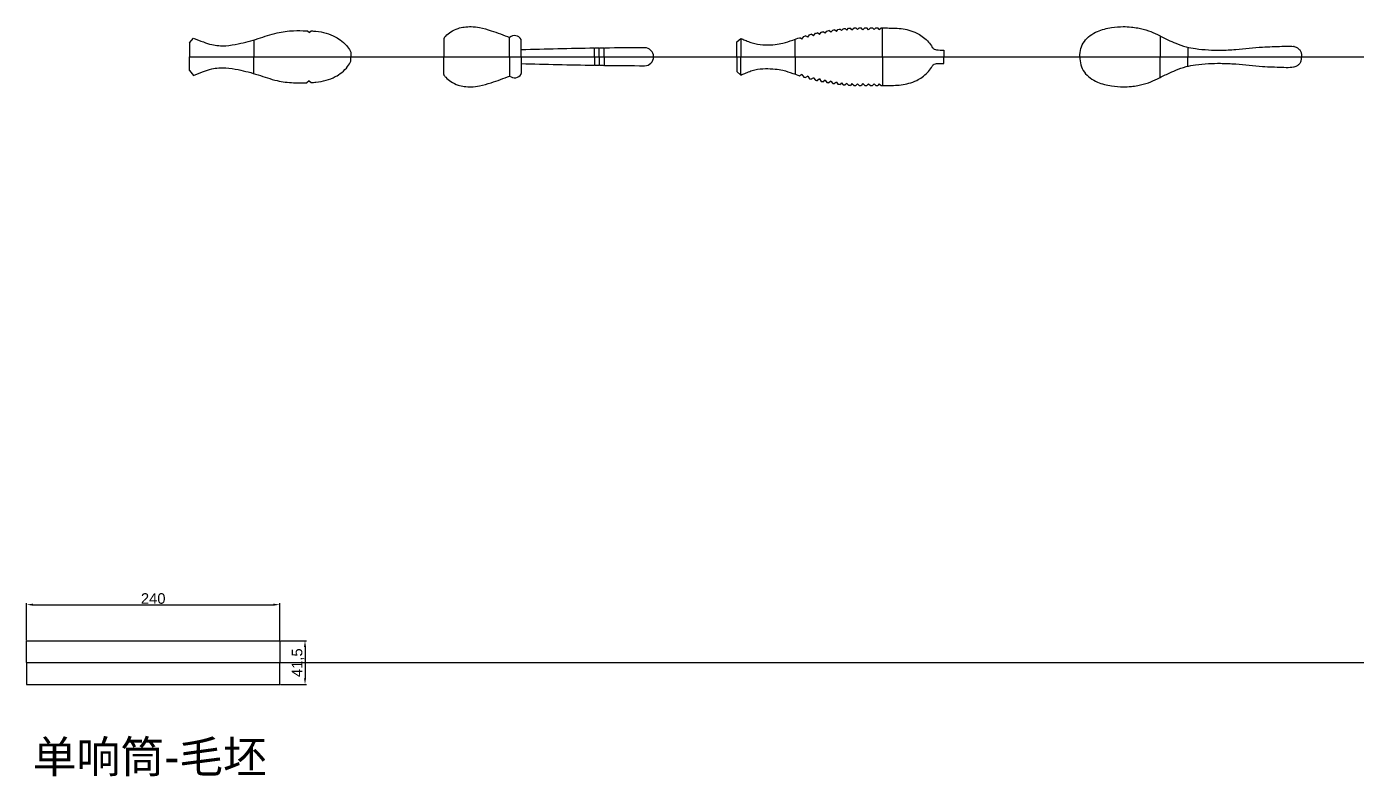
# Model space of a CAD drawing. Header units: millimetres. Extents: x 3940 to 31715, y 1502 to 5662.
# Drawn here: x 29605 to 30866, y 2913 to 3624 of the extents above; entities that cross this region are included whole.
import ezdxf

# ---------------------------------------------------------------- set-up
doc = ezdxf.new("R2010")
doc.units = ezdxf.units.MM
doc.styles.get("Standard").update_dxf_attribs({"font": 'arial.ttf'})
doc.dimstyles.new('ISO-25', dxfattribs={"dimtxt": 10, "dimasz": 6, "dimexe": 1.25, "dimexo": 0.625, "dimtad": 1, "dimtxsty": 'Standard', "dimcen": 2.5, "dimadec": 0, "dimazin": 0, "dimtfac": 1, "dimtmove": 0, "dimatfit": 3, "dimfxl": 1, "dimarcsym": 0})

# ---------------------------------------------------------------- blocks, each defined once
blk = doc.blocks.new('*D42')
at = {"color": 0, "lineweight": -2, "transparency": 16777216}
for p, q in [((29605.4, 3042.2), (29605.4, 3077.1)), ((29845.4, 3042.2), (29845.4, 3077.1)), ((29611.4, 3075.8), (29839.4, 3075.8))]:
    blk.add_line(p, q, dxfattribs=at)
at = {"color": 0, "transparency": 16777216}
for points in [[(29611.4, 3076.8), (29611.4, 3074.8), (29605.4, 3075.8)], [(29839.4, 3076.8), (29839.4, 3074.8), (29845.4, 3075.8)]]:
    blk.add_solid(points, dxfattribs=at)
at = {"layer": 'Defpoints', "color": 0, "transparency": 16777216}
for p in [(29845.4, 3075.8), (29605.4, 3041.6), (29845.4, 3041.6)]:
    blk.add_point(p, dxfattribs=at)
at = {"color": 0, "transparency": 16777216, "insert": (29725.4, 3081.6), "char_height": 10, "attachment_point": 5}
blk.add_mtext('240', dxfattribs=at)
blk = doc.blocks.new('*D44')
at = {"color": 0, "lineweight": -2, "transparency": 16777216}
for p, q in [((29846, 3041.6), (29870.6, 3041.6)), ((29869.3, 3035.6), (29869.3, 3006.1)), ((29846, 3000.1), (29870.6, 3000.1))]:
    blk.add_line(p, q, dxfattribs=at)
at = {"color": 0, "transparency": 16777216}
for points in [[(29868.3, 3035.6), (29870.3, 3035.6), (29869.3, 3041.6)], [(29868.3, 3006.1), (29870.3, 3006.1), (29869.3, 3000.1)]]:
    blk.add_solid(points, dxfattribs=at)
at = {"layer": 'Defpoints', "color": 0, "transparency": 16777216}
for p in [(29845.4, 3041.6), (29845.4, 3000.1), (29869.3, 3000.1)]:
    blk.add_point(p, dxfattribs=at)
at = {"color": 0, "transparency": 16777216, "insert": (29862.7, 3020.8), "char_height": 10, "attachment_point": 5, "rotation": 90}
blk.add_mtext('41,5', dxfattribs=at)

msp = doc.modelspace()

# ---------------------------------------------------------------- linework, layer by layer
at = {"color": 3}
for p, q in [((29873.19, 3617.949), (29870.975, 3619.654)), ((29873.19, 3617.949), (29875.163, 3619.518)), ((30356.988, 3616.135), (30358.537, 3618.419)), ((30362.295, 3617.321), (30360.475, 3618.79)), ((30362.295, 3617.321), (30363.996, 3619.428)), ((30367.665, 3618.195), (30366.007, 3619.767)), ((30367.665, 3618.195), (30369.696, 3620.336)), ((30373.035, 3619.068), (30371.305, 3620.561)), ((30373.035, 3619.068), (30374.531, 3620.975)), ((30377.963, 3619.818), (30376.488, 3621.209)), ((30377.963, 3619.818), (30379.61, 3621.565)), ((30382.808, 3620.325), (30381.375, 3621.759)), ((30382.808, 3620.325), (30384.537, 3622.054)), ((30387.814, 3620.518), (30386.341, 3622.168)), ((30387.814, 3620.518), (30389.789, 3622.282)), ((30391.015, 3622.297), (30391.552, 3622.297)), ((30392.9, 3620.792), (30391.549, 3622.301)), ((30392.9, 3620.792), (30394.584, 3622.301)), ((30394.58, 3622.297), (30396.461, 3622.297)), ((30398.214, 3620.519), (30396.461, 3622.297)), ((30398.214, 3620.519), (30400.018, 3622.297)), ((30400.018, 3622.297), (30402.035, 3622.297)), ((30403.606, 3620.636), (30402.035, 3622.297)), ((30403.606, 3620.636), (30405.363, 3622.297)), ((30405.363, 3622.297), (30407.249, 3622.297)), ((30408.764, 3620.753), (30407.249, 3622.297)), ((30408.764, 3620.753), (30410.338, 3622.297)), ((30410.338, 3622.297), (30412.364, 3622.297)), ((30413.577, 3620.792), (30412.364, 3622.297)), ((30413.577, 3620.792), (30415.444, 3622.297)), ((30415.444, 3622.297), (30421.515, 3622.297)), ((30416.799, 3595.048), (30416.799, 3622.297)), ((29759.757, 3608.073), (29763.475, 3612.731)), ((29759.757, 3608.073), (29759.757, 3595.048)), ((29820.757, 3610.985), (29820.757, 3595.048)), ((30000.793, 3611.962), (30000.793, 3595.048)), ((30063.293, 3595.048), (30063.293, 3613.344)), ((30074.293, 3595.048), (30074.293, 3611.017)), ((30278.799, 3609.048), (30282.534, 3612.45)), ((30278.799, 3595.048), (30278.799, 3609.048)), ((30282.534, 3612.45), (30282.534, 3595.048)), ((30333.799, 3595.048), (30333.799, 3611.591)), ((30340.191, 3611.828), (30338.286, 3613.067)), ((30340.191, 3611.828), (30342.027, 3614.277)), ((30345.81, 3613.451), (30343.729, 3614.809)), ((30345.81, 3613.451), (30347.394, 3615.88)), ((30351.243, 3614.949), (30349.228, 3616.366)), ((30351.243, 3614.949), (30353.17, 3617.306)), ((30356.988, 3616.135), (30355.042, 3617.712)), ((30679.904, 3614.783), (30679.904, 3595.048)), ((29759.757, 3582.023), (29759.757, 3595.048)), ((29820.757, 3579.112), (29820.757, 3595.048)), ((29912.824, 3599.38), (29912.824, 3595.048)), ((29912.824, 3590.716), (29912.824, 3595.048)), ((30000.793, 3578.135), (30000.793, 3595.048)), ((30063.293, 3595.048), (30063.293, 3576.752)), ((30074.293, 3595.048), (30074.293, 3601.548)), ((30074.293, 3595.048), (30074.293, 3579.08)), ((30074.293, 3595.048), (30074.293, 3588.548)), ((30143.793, 3602.556), (30143.489, 3603.081)), ((30143.793, 3602.556), (30144.103, 3603.09)), ((30143.793, 3595.048), (30143.793, 3602.556)), ((30143.793, 3595.048), (30143.793, 3587.541)), ((30148.293, 3602.62), (30147.989, 3603.145)), ((30148.293, 3602.62), (30148.603, 3603.154)), ((30148.293, 3595.048), (30148.293, 3602.62)), ((30148.293, 3595.048), (30148.293, 3587.476)), ((30152.793, 3602.68), (30152.489, 3603.206)), ((30152.793, 3602.68), (30153.103, 3603.214)), ((30152.793, 3595.048), (30152.793, 3602.68)), ((30152.793, 3595.048), (30152.793, 3587.416)), ((30278.799, 3595.048), (30278.799, 3581.048)), ((30282.534, 3577.646), (30282.534, 3595.048)), ((30333.799, 3595.048), (30333.799, 3578.506)), ((30416.799, 3595.048), (30416.799, 3567.799)), ((30474.799, 3601.314), (30474.799, 3595.048)), ((30474.799, 3588.782), (30474.799, 3595.048)), ((30679.904, 3575.314), (30679.904, 3595.048)), ((30706.1, 3604.028), (30706.1, 3595.048)), ((30706.1, 3586.068), (30706.1, 3595.048)), ((30813.879, 3597.152), (30813.879, 3595.048)), ((30813.879, 3592.944), (30813.879, 3595.048)), ((29759.757, 3582.023), (29763.475, 3577.365)), ((30143.793, 3587.541), (30143.489, 3587.016)), ((30143.793, 3587.541), (30144.103, 3587.007)), ((30148.293, 3587.476), (30147.989, 3586.951)), ((30148.293, 3587.476), (30148.603, 3586.943)), ((30152.793, 3587.416), (30152.489, 3586.891)), ((30152.793, 3587.416), (30153.103, 3586.883)), ((30278.799, 3581.048), (30282.534, 3577.646)), ((29873.19, 3572.148), (29870.975, 3570.442)), ((29873.19, 3572.148), (29875.163, 3570.578)), ((30340.191, 3578.268), (30338.286, 3577.03)), ((30340.191, 3578.268), (30342.027, 3575.82)), ((30345.81, 3576.646), (30343.729, 3575.288)), ((30345.81, 3576.646), (30347.394, 3574.217)), ((30351.243, 3575.148), (30349.228, 3573.731)), ((30351.243, 3575.148), (30353.17, 3572.791)), ((30356.988, 3573.962), (30355.042, 3572.385)), ((30356.988, 3573.962), (30358.537, 3571.677)), ((30362.295, 3572.776), (30360.475, 3571.306)), ((30362.295, 3572.776), (30363.996, 3570.669)), ((30367.665, 3571.902), (30366.007, 3570.329)), ((30367.665, 3571.902), (30369.696, 3569.76)), ((30373.035, 3571.028), (30371.305, 3569.536)), ((30373.035, 3571.028), (30374.531, 3569.121)), ((30377.963, 3570.279), (30376.488, 3568.888)), ((30377.963, 3570.279), (30379.61, 3568.532)), ((30382.808, 3569.771), (30381.375, 3568.338)), ((30382.808, 3569.771), (30384.537, 3568.042)), ((30387.814, 3569.578), (30386.341, 3567.928)), ((30387.814, 3569.578), (30389.789, 3567.815)), ((30391.015, 3567.799), (30391.552, 3567.799)), ((30392.9, 3569.304), (30391.549, 3567.796)), ((30392.9, 3569.304), (30394.584, 3567.796)), ((30394.58, 3567.799), (30396.461, 3567.799)), ((30398.214, 3569.578), (30396.461, 3567.799)), ((30398.214, 3569.578), (30400.018, 3567.799)), ((30400.018, 3567.799), (30402.035, 3567.799)), ((30403.606, 3569.461), (30402.035, 3567.799)), ((30403.606, 3569.461), (30405.363, 3567.799)), ((30405.363, 3567.799), (30407.249, 3567.799)), ((30408.764, 3569.343), (30407.249, 3567.799)), ((30408.764, 3569.343), (30410.338, 3567.799)), ((30410.338, 3567.799), (30412.364, 3567.799)), ((30413.577, 3569.304), (30412.364, 3567.799)), ((30413.577, 3569.304), (30415.444, 3567.799)), ((30415.444, 3567.799), (30421.515, 3567.799))]:
    msp.add_line(p, q, dxfattribs=at)
at = {"color": 1}
for p, q in [((29759.757, 3595.048), (31051.517, 3595.048)), ((29605.371, 3020.843), (31152.709, 3020.843))]:
    msp.add_line(p, q, dxfattribs=at)
at = {"color": 7, "true_color": 0xffffff}
for points in [[(29605.371, 3020.843), (29605.371, 3041.593), (29845.371, 3041.593), (29845.371, 3020.843)], [(29605.371, 3020.843), (29605.371, 3000.093), (29845.371, 3000.093), (29845.371, 3020.843)]]:
    msp.add_lwpolyline(points, dxfattribs=at)
at = {"color": 3}
for centre, radius, start, end in [((30001.793, 3611.962), 1, 140.756705, 180), ((30067.96, 3607.871), 7.192, 30.532556, 130.44836), ((30073.293, 3611.017), 1, 0, 30.532556), ((30213.636, -1126.753), 4730.354, 90.849676, 91.688015), ((30213.636, -1126.753), 4730.354, 90.795167, 90.842244), ((30213.636, -1126.753), 4730.354, 90.740658, 90.787735), ((30213.636, -1126.753), 4730.354, 90.271599, 90.733226), ((30191.293, 3595.048), 8.5, 0, 90.542223), ((30191.293, 3595.048), 8.5, 269.457777, 0), ((30805.484, 3598.349), 6.428, 76.148815, 82.493372), ((30213.636, 8316.849), 4730.354, 268.311985, 269.150324), ((30213.636, 8316.849), 4730.354, 269.157756, 269.204833), ((30213.636, 8316.849), 4730.354, 269.212265, 269.259342), ((30213.636, 8316.849), 4730.354, 269.266774, 269.728401), ((30805.484, 3591.747), 6.428, 277.506628, 283.851185), ((30001.793, 3578.135), 1, 180, 219.243295), ((30067.96, 3582.226), 7.192, 229.55164, 329.467444), ((30073.293, 3579.08), 1, 329.467444, 0)]:
    msp.add_arc(centre, radius, start, end, dxfattribs=at)
for points, knots in [([(29763.475, 3612.731), (29766.612, 3611.45), (29772.311, 3609.122), (29782.426, 3605.835), (29793.759, 3604.95), (29808.481, 3607.605), (29824.675, 3611.854), (29841.643, 3618.065), (29857.233, 3620.022), (29866.651, 3619.766), (29870.85, 3619.658), (29870.975, 3619.654)], [0, 0, 0, 0, 38.74485238, 70.39594568, 121.31613655, 166.56800986, 240.85211822, 312.72462998, 372.4537454, 419.02195108, 420.44912266, 420.44912266, 420.44912266, 420.44912266]), ([(29875.163, 3619.518), (29876.665, 3619.451), (29881.434, 3619.146), (29889.243, 3617.678), (29897.552, 3614.45), (29904.49, 3610.005), (29909.551, 3605.007), (29911.85, 3601.056), (29912.824, 3599.38)], [436.40974869, 436.40974869, 436.40974869, 436.40974869, 453.60376366, 491.04989346, 526.75454121, 554.79936253, 584.83100951, 606.93513146, 606.93513146, 606.93513146, 606.93513146]), ([(30001.019, 3612.594), (30001.564, 3613.262), (30003.46, 3615.551), (30007.779, 3619.088), (30013.855, 3621.939), (30020.462, 3623.369), (30027.321, 3623.747), (30035.959, 3622.737), (30048.131, 3619.103), (30057.483, 3615.551), (30063.293, 3613.344)], [0.35651561, 0.35651561, 0.35651561, 0.35651561, 2.94090806, 9.26937607, 16.90958448, 22.84321567, 29.45342448, 37.43175585, 48.79952762, 67.44958704, 67.44958704, 67.44958704, 67.44958704]), ([(30358.537, 3618.419), (30358.645, 3618.44), (30359.291, 3618.566), (30359.937, 3618.689), (30360.475, 3618.79)], [78.62785168, 78.62785168, 78.62785168, 78.62785168, 78.95951564, 80.59995633, 80.59995633, 80.59995633, 80.59995633]), ([(30379.61, 3621.565), (30379.622, 3621.566), (30380.21, 3621.632), (30380.798, 3621.697), (30381.375, 3621.759)], [99.94052357, 99.94052357, 99.94052357, 99.94052357, 99.97577266, 101.71557031, 101.71557031, 101.71557031, 101.71557031]), ([(30384.537, 3622.054), (30384.617, 3622.06), (30385.218, 3622.105), (30385.819, 3622.141), (30386.341, 3622.168)], [104.89151997, 104.89151997, 104.89151997, 104.89151997, 105.13196737, 106.69983916, 106.69983916, 106.69983916, 106.69983916]), ([(30421.515, 3622.297), (30423.431, 3622.267), (30427.696, 3622.199), (30434.53, 3621.926), (30441.973, 3620.387), (30448.821, 3617.966), (30454.681, 3614.384), (30459.428, 3610.322), (30462.705, 3606.207), (30464.372, 3603.136), (30466.073, 3601.805), (30469.546, 3601.411), (30472.517, 3601.356), (30474.799, 3601.314)], [0, 0, 0, 0, 5.74995322, 12.79907689, 20.4733093, 28.47089258, 34.44853188, 40.98216979, 47.10445213, 50.1668451, 51.32987488, 53.41907987, 60.33306049, 60.33306049, 60.33306049, 60.33306049]), ([(30603.758, 3595.048), (30603.893, 3597.64), (30604.162, 3602.803), (30607.802, 3609.87), (30613.444, 3615.418), (30620.128, 3619.143), (30627.08, 3621.471), (30635.261, 3623.089), (30643.843, 3623.782), (30652.148, 3623.361), (30660.146, 3622.133), (30668.563, 3620.081), (30677.932, 3615.864), (30686.358, 3611.466), (30695.338, 3607.39), (30704.038, 3604.224), (30714.491, 3602.488), (30725.348, 3601.398), (30738.133, 3601.184), (30755.297, 3601.932), (30774.658, 3604.457), (30791.855, 3604.776), (30801.648, 3605.32), (30805.292, 3604.859), (30806.324, 3604.723)], [0, 0, 0, 0, 11.99638242, 23.90514359, 36.04687657, 48.48474105, 59.26352647, 70.15053328, 87.34219913, 99.29145891, 108.86873164, 125.09212939, 139.51889033, 156.6828798, 169.4605748, 185.54174051, 199.69360333, 218.77202978, 236.44223099, 259.30811348, 298.90984383, 327.37058189, 339.64451644, 344.49586136, 344.49586136, 344.49586136, 344.49586136]), ([(30282.534, 3612.45), (30283.802, 3611.898), (30286.558, 3610.698), (30290.911, 3608.835), (30297.294, 3606.832), (30305.505, 3606.172), (30314.395, 3606.433), (30323.146, 3607.842), (30330.697, 3610.585), (30336.015, 3612.325), (30338.249, 3613.055), (30338.286, 3613.067)], [0, 0, 0, 0, 4.15086359, 9.01812501, 14.2007822, 24.14523977, 33.52422629, 40.8693526, 50.61336757, 57.55235942, 57.66666695, 57.66666695, 57.66666695, 57.66666695]), ([(30347.394, 3615.88), (30347.402, 3615.882), (30348.012, 3616.049), (30348.623, 3616.211), (30349.228, 3616.366)], [67.19975531, 67.19975531, 67.19975531, 67.19975531, 67.22305649, 69.09765083, 69.09765083, 69.09765083, 69.09765083]), ([(30603.758, 3595.048), (30603.893, 3592.457), (30604.162, 3587.293), (30607.802, 3580.227), (30613.444, 3574.678), (30620.128, 3570.953), (30627.08, 3568.626), (30635.261, 3567.007), (30643.843, 3566.315), (30652.148, 3566.736), (30660.146, 3567.964), (30668.563, 3570.015), (30677.932, 3574.232), (30686.358, 3578.631), (30695.338, 3582.707), (30704.038, 3585.873), (30714.491, 3587.609), (30725.348, 3588.699), (30738.133, 3588.913), (30755.297, 3588.165), (30774.658, 3585.64), (30791.855, 3585.321), (30801.648, 3584.777), (30805.292, 3585.238), (30806.324, 3585.374)], [0, 0, 0, 0, 11.99638242, 23.90514359, 36.04687657, 48.48474105, 59.26352647, 70.15053328, 87.34219913, 99.29145891, 108.86873164, 125.09212939, 139.51889033, 156.6828798, 169.4605748, 185.54174051, 199.69360333, 218.77202978, 236.44223099, 259.30811348, 298.90984383, 327.37058189, 339.64451644, 344.49586136, 344.49586136, 344.49586136, 344.49586136]), ([(30807.023, 3604.591), (30807.616, 3604.445), (30809.137, 3604.037), (30811.276, 3602.63), (30813.238, 3600.48), (30813.813, 3598.424), (30813.87, 3597.316), (30813.879, 3597.152)], [0.56309843, 0.56309843, 0.56309843, 0.56309843, 3.39614021, 7.89510787, 12.29456333, 16.71286622, 17.47659678, 17.47659678, 17.47659678, 17.47659678]), ([(30807.023, 3585.506), (30807.616, 3585.652), (30809.137, 3586.06), (30811.276, 3587.467), (30813.238, 3589.617), (30813.813, 3591.673), (30813.87, 3592.781), (30813.879, 3592.944)], [0.56309843, 0.56309843, 0.56309843, 0.56309843, 3.39614021, 7.89510787, 12.29456333, 16.71286622, 17.47659678, 17.47659678, 17.47659678, 17.47659678]), ([(29763.475, 3577.365), (29766.612, 3578.647), (29772.311, 3580.975), (29782.426, 3584.261), (29793.759, 3585.146), (29808.481, 3582.491), (29824.675, 3578.242), (29841.643, 3572.032), (29857.233, 3570.074), (29866.651, 3570.331), (29870.85, 3570.439), (29870.975, 3570.442)], [0, 0, 0, 0, 38.74485238, 70.39594568, 121.31613655, 166.56800986, 240.85211822, 312.72462998, 372.4537454, 419.02195108, 420.44912266, 420.44912266, 420.44912266, 420.44912266]), ([(29875.163, 3570.578), (29876.665, 3570.646), (29881.434, 3570.95), (29889.243, 3572.418), (29897.552, 3575.647), (29904.49, 3580.091), (29909.551, 3585.089), (29911.85, 3589.041), (29912.824, 3590.716)], [436.40974869, 436.40974869, 436.40974869, 436.40974869, 453.60376366, 491.04989346, 526.75454121, 554.79936253, 584.83100951, 606.93513146, 606.93513146, 606.93513146, 606.93513146]), ([(30282.534, 3577.646), (30283.802, 3578.199), (30286.558, 3579.399), (30290.911, 3581.262), (30297.294, 3583.264), (30305.505, 3583.925), (30314.395, 3583.664), (30323.146, 3582.255), (30330.697, 3579.511), (30336.015, 3577.772), (30338.249, 3577.041), (30338.286, 3577.03)], [0, 0, 0, 0, 4.15086359, 9.01812501, 14.2007822, 24.14523977, 33.52422629, 40.8693526, 50.61336757, 57.55235942, 57.66666695, 57.66666695, 57.66666695, 57.66666695]), ([(30421.515, 3567.799), (30423.431, 3567.83), (30427.696, 3567.897), (30434.53, 3568.171), (30441.973, 3569.709), (30448.821, 3572.13), (30454.681, 3575.713), (30459.428, 3579.774), (30462.705, 3583.89), (30464.372, 3586.96), (30466.073, 3588.292), (30469.546, 3588.685), (30472.517, 3588.74), (30474.799, 3588.782)], [0, 0, 0, 0, 5.74995322, 12.79907689, 20.4733093, 28.47089258, 34.44853188, 40.98216979, 47.10445213, 50.1668451, 51.32987488, 53.41907987, 60.33306049, 60.33306049, 60.33306049, 60.33306049]), ([(30001.019, 3577.502), (30001.564, 3576.835), (30003.46, 3574.546), (30007.779, 3571.009), (30013.855, 3568.158), (30020.462, 3566.728), (30027.321, 3566.35), (30035.959, 3567.36), (30048.131, 3570.993), (30057.483, 3574.545), (30063.293, 3576.752)], [0.35651561, 0.35651561, 0.35651561, 0.35651561, 2.94090806, 9.26937607, 16.90958448, 22.84321567, 29.45342448, 37.43175585, 48.79952762, 67.44958704, 67.44958704, 67.44958704, 67.44958704]), ([(30347.394, 3574.217), (30347.402, 3574.215), (30348.012, 3574.047), (30348.623, 3573.886), (30349.228, 3573.731)], [67.19975531, 67.19975531, 67.19975531, 67.19975531, 67.22305649, 69.09765083, 69.09765083, 69.09765083, 69.09765083]), ([(30358.537, 3571.677), (30358.645, 3571.656), (30359.291, 3571.531), (30359.937, 3571.407), (30360.475, 3571.306)], [78.62785168, 78.62785168, 78.62785168, 78.62785168, 78.95951564, 80.59995633, 80.59995633, 80.59995633, 80.59995633]), ([(30379.61, 3568.532), (30379.622, 3568.531), (30380.21, 3568.465), (30380.798, 3568.399), (30381.375, 3568.338)], [99.94052357, 99.94052357, 99.94052357, 99.94052357, 99.97577266, 101.71557031, 101.71557031, 101.71557031, 101.71557031]), ([(30384.537, 3568.042), (30384.617, 3568.036), (30385.218, 3567.992), (30385.819, 3567.955), (30386.341, 3567.928)], [104.89151997, 104.89151997, 104.89151997, 104.89151997, 105.13196737, 106.69983916, 106.69983916, 106.69983916, 106.69983916])]:
    msp.add_open_spline(points, degree=3, knots=knots, dxfattribs=at)
for points in [[(30363.996, 3619.428), (30364.666, 3619.544), (30365.336, 3619.657), (30366.007, 3619.767)], [(30369.696, 3620.336), (30370.232, 3620.413), (30370.768, 3620.488), (30371.305, 3620.561)], [(30374.531, 3620.975), (30375.183, 3621.055), (30375.835, 3621.133), (30376.488, 3621.209)], [(30389.789, 3622.282), (30390.375, 3622.292), (30390.962, 3622.298), (30391.549, 3622.301)], [(30394.584, 3622.301), (30394.86, 3622.3), (30395.137, 3622.298), (30395.413, 3622.297)], [(30342.027, 3614.277), (30342.593, 3614.456), (30343.161, 3614.634), (30343.729, 3614.809)], [(30353.17, 3617.306), (30353.793, 3617.445), (30354.417, 3617.58), (30355.042, 3617.712)], [(30342.027, 3575.82), (30342.593, 3575.64), (30343.161, 3575.462), (30343.729, 3575.288)], [(30353.17, 3572.791), (30353.793, 3572.652), (30354.417, 3572.517), (30355.042, 3572.385)], [(30363.996, 3570.669), (30364.666, 3570.553), (30365.336, 3570.439), (30366.007, 3570.329)], [(30369.696, 3569.76), (30370.232, 3569.683), (30370.768, 3569.608), (30371.305, 3569.536)], [(30374.531, 3569.121), (30375.183, 3569.042), (30375.835, 3568.964), (30376.488, 3568.888)], [(30389.789, 3567.815), (30390.375, 3567.805), (30390.962, 3567.799), (30391.549, 3567.796)], [(30394.584, 3567.796), (30394.86, 3567.797), (30395.137, 3567.798), (30395.413, 3567.799)]]:
    msp.add_open_spline(points, degree=3, dxfattribs=at)

# ---------------------------------------------------------------- texts
at = {"color": 1}
msp.add_text('单响筒-毛坯', height=30.4686, dxfattribs=at).set_placement((29611.151, 2916.429))

# ---------------------------------------------------------------- dimensions: what is measured, and where the dimension line sits
dim = msp.add_linear_dim(base=(29845.371, 3075.837), p1=(29605.371, 3041.593), p2=(29845.371, 3041.593), dimstyle='ISO-25', dxfattribs=at)
dim.commit()
dim.dimension.update_dxf_attribs({"geometry": '*D42', "text_midpoint": (29725.371, 3081.568)})
dim = msp.add_linear_dim(base=(29869.309, 3000.093), p1=(29845.371, 3041.593), p2=(29845.371, 3000.093), angle=90, dimstyle='ISO-25', dxfattribs=at)
dim.commit()
dim.dimension.update_dxf_attribs({"geometry": '*D44', "text_midpoint": (29862.674, 3020.843)})

doc.saveas('drawing.dxf')
